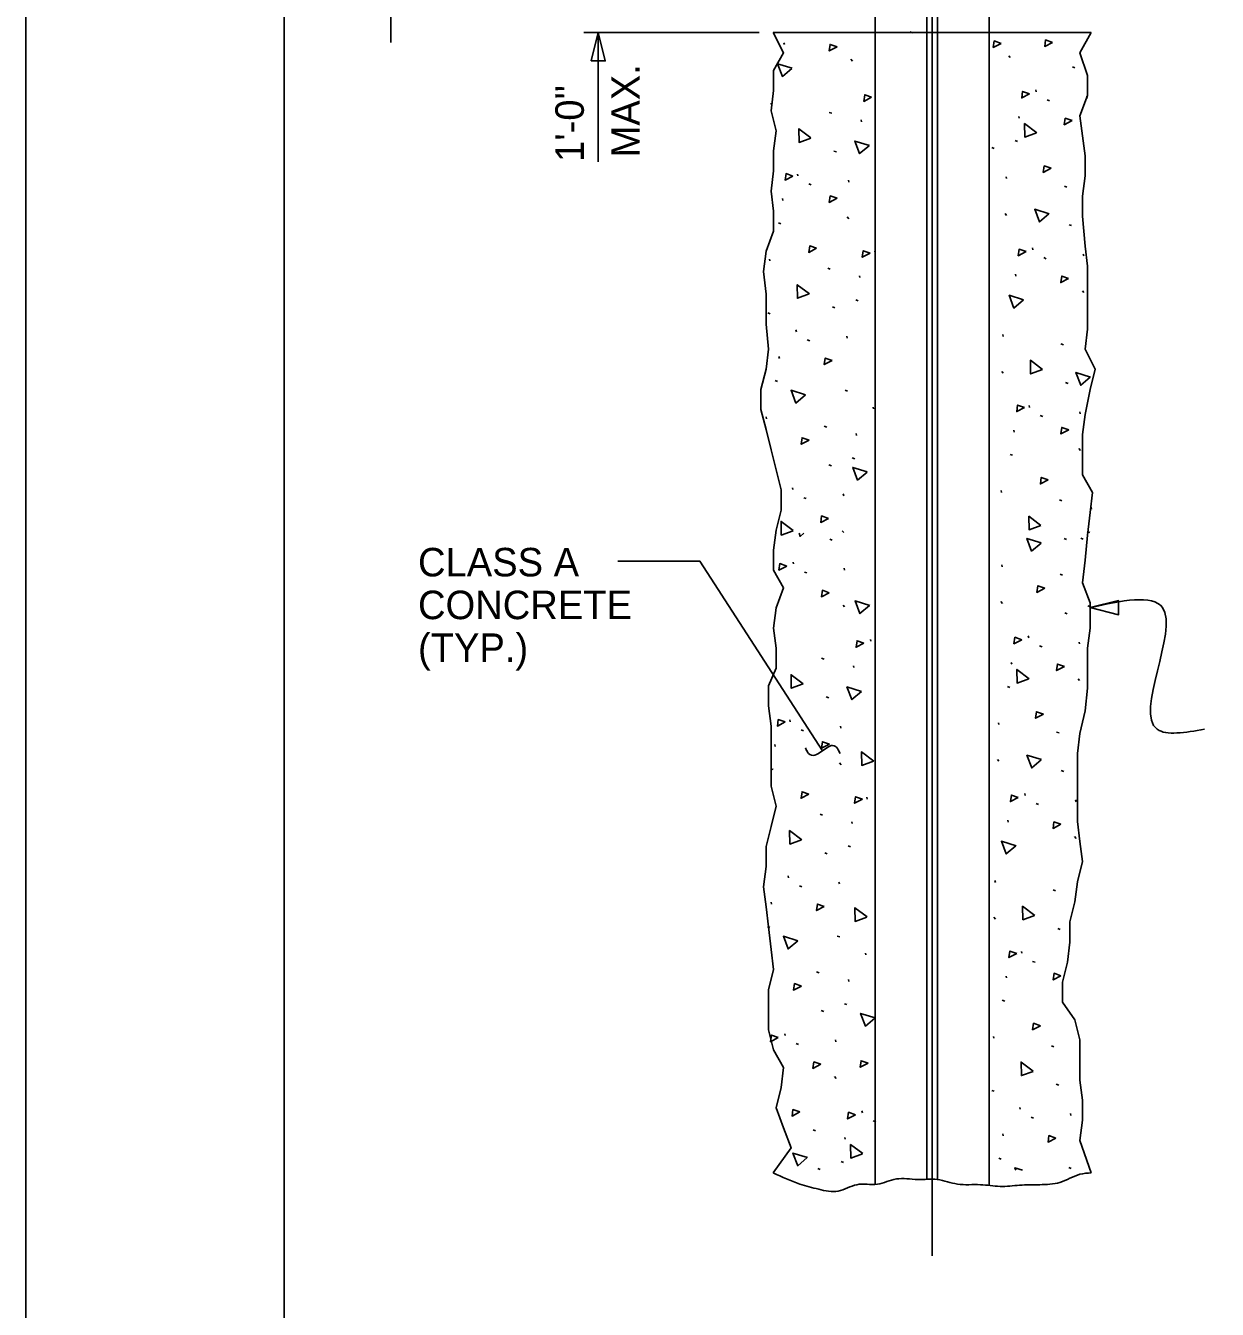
# Model space of a CAD drawing. Extents: x 0 to 71.1, y -3.6 to 56.6.
# Drawn here: x 0 to 10.45, y 20.35 to 31.61 of the extents above; entities that cross this region are included whole.
import ezdxf

# ---------------------------------------------------------------- set-up
doc = ezdxf.new("R2010")
doc.units = 0
for name, color, linetype in [('Arrowhead Terminators CELL', 7, 'Continuous'), ('Auto Dimensioning', 7, 'Continuous'), ('Dimension Lines', 7, 'Continuous'), ('Mis Center Lines', 7, 'Continuous'), ('Mis Object Lines', 7, 'Continuous'), ('Plan Sheet CELL', 7, 'Continuous'), ('Plot Shape CELL', 7, 'Continuous'), ('Structural Steel Lines', 7, 'Continuous'), ('Sup Concrete Girder Lines', 7, 'Continuous'), ('Text', 7, 'Continuous')]:
    doc.layers.add(name, color=color, linetype=linetype)

msp = doc.modelspace()

# ---------------------------------------------------------------- linework, layer by layer
at = {"layer": 'Arrowhead Terminators CELL'}
for p, q in [((6.837, 25.279), (6.847, 25.254)), ((6.946, 25.227), (7.039, 25.287)), ((7.125, 25.261), (7.141, 25.228))]:
    msp.add_line(p, q, dxfattribs=at)
msp.add_lwpolyline([(9.332, 26.508), (9.582, 26.445), (9.582, 26.57)], close=True, dxfattribs=at)
for centre, radius, start, end in [((6.907, 25.275), 0.0622, 199.6199, 309.4188), ((7.072, 25.244), 0.0552, 18.6883, 126.9739)]:
    msp.add_arc(centre, radius, start, end, dxfattribs=at)
at = {"layer": 'Auto Dimensioning'}
for p, q in [((6.43, 31.552), (4.894, 31.552)), ((5.019, 30.417), (5.019, 31.552))]:
    msp.add_line(p, q, dxfattribs=at)
msp.add_lwpolyline([(4.957, 31.302), (5.019, 31.552), (5.082, 31.302)], close=True, dxfattribs=at)
at = {"layer": 'Dimension Lines'}
msp.add_lwpolyline([(6.987, 25.252), (5.912, 26.915), (5.191, 26.915)], dxfattribs=at)
msp.add_spline([(9.332, 26.508), (9.968, 26.508), (9.921, 25.441), (10.335, 25.441)], degree=3, dxfattribs=at)
at = {"layer": 'Mis Center Lines'}
msp.add_line((7.949, 40.906), (7.949, 20.823), dxfattribs=at)
at = {"layer": 'Mis Object Lines'}
msp.add_line((6.555, 31.552), (9.342, 31.552), dxfattribs=at)
for points in [[(3.203, 31.464), (3.203, 32.802), (2.845, 32.966), (3.578, 33.272), (3.203, 33.427), (3.203, 34.052)], [(6.555, 31.552), (6.645, 31.373), (6.557, 31.219), (6.557, 31.042), (6.535, 30.866), (6.579, 30.69), (6.557, 30.514), (6.557, 30.338), (6.535, 30.161), (6.557, 29.985), (6.557, 29.809), (6.491, 29.633), (6.469, 29.457), (6.491, 29.258), (6.491, 28.994), (6.513, 28.774), (6.491, 28.598), (6.447, 28.421), (6.447, 28.245), (6.491, 28.069), (6.535, 27.893), (6.579, 27.717), (6.623, 27.541), (6.623, 27.364), (6.579, 27.188), (6.557, 27.012), (6.557, 26.836), (6.645, 26.682), (6.579, 26.505), (6.557, 26.329), (6.579, 26.153), (6.579, 25.977), (6.513, 25.823), (6.513, 25.646), (6.535, 25.47), (6.535, 25.294), (6.535, 25.118), (6.535, 24.942), (6.579, 24.766), (6.535, 24.589), (6.491, 24.413), (6.491, 24.237), (6.469, 24.061), (6.491, 23.885), (6.513, 23.708), (6.535, 23.51), (6.557, 23.334), (6.513, 23.158), (6.513, 22.982), (6.513, 22.805), (6.557, 22.629), (6.645, 22.475), (6.623, 22.299), (6.579, 22.123), (6.645, 21.946), (6.711, 21.77), (6.555, 21.552)], [(9.342, 31.552), (9.244, 31.373), (9.31, 31.174), (9.31, 30.998), (9.244, 30.822), (9.266, 30.646), (9.288, 30.47), (9.288, 30.294), (9.266, 30.117), (9.266, 29.941), (9.288, 29.677), (9.31, 29.501), (9.31, 29.302), (9.31, 29.126), (9.31, 28.95), (9.288, 28.774), (9.376, 28.598), (9.332, 28.421), (9.288, 28.201), (9.266, 28.025), (9.266, 27.849), (9.266, 27.673), (9.354, 27.519), (9.332, 27.342), (9.31, 27.144), (9.288, 26.924), (9.266, 26.726), (9.332, 26.549), (9.332, 26.329), (9.31, 26.153), (9.31, 25.977), (9.31, 25.801), (9.288, 25.602), (9.244, 25.404), (9.222, 25.228), (9.222, 25.03), (9.222, 24.832), (9.222, 24.633), (9.244, 24.457), (9.266, 24.281), (9.222, 24.105), (9.2, 23.929), (9.156, 23.752), (9.156, 23.576), (9.134, 23.4), (9.09, 23.224), (9.09, 23.048), (9.2, 22.894), (9.244, 22.717), (9.244, 22.541), (9.244, 22.365), (9.266, 22.189), (9.266, 22.013), (9.244, 21.836), (9.342, 21.552)]]:
    msp.add_lwpolyline(points, dxfattribs=at)
msp.add_spline([(6.555, 21.552), (6.787, 21.453), (6.953, 21.408), (7.125, 21.392), (7.286, 21.448), (7.468, 21.453), (7.634, 21.498), (7.821, 21.493), (7.993, 21.493), (8.169, 21.453), (8.371, 21.448), (8.543, 21.433), (8.714, 21.443), (8.891, 21.448), (9.068, 21.468), (9.244, 21.539), (9.342, 21.552)], degree=3, dxfattribs=at)
at = {"layer": 'Plan Sheet CELL'}
msp.add_line((2.266, 1.303), (2.266, 46.453), dxfattribs=at)
at = {"layer": 'Plot Shape CELL'}
msp.add_lwpolyline([(0, 47.3), (71.086, 47.3), (71.086, 0), (0, 0)], close=True, dxfattribs=at)
at = {"layer": 'Structural Steel Lines'}
for p, q in [((8.449, 42.552), (8.449, 31.552)), ((7.902, 40.889), (7.902, 21.494)), ((7.996, 40.923), (7.996, 21.493)), ((7.449, 40.559), (7.449, 31.552)), ((7.449, 31.552), (7.449, 21.451)), ((8.449, 31.552), (8.449, 21.44))]:
    msp.add_line(p, q, dxfattribs=at)
at = {"layer": 'Sup Concrete Girder Lines'}
for p, q in [((7.775, 31.55), (7.753, 31.558)), ((6.648, 31.462), (6.652, 31.445)), ((7.235, 31.317), (7.248, 31.301)), ((8.619, 31.348), (8.632, 31.331)), ((9.199, 31.242), (9.178, 31.25)), ((8.858, 31.048), (8.861, 31.031)), ((8.978, 30.952), (8.957, 30.96)), ((9.304, 30.993), (9.307, 30.977)), ((6.536, 30.933), (6.539, 30.916)), ((7.067, 30.843), (7.046, 30.851)), ((7.325, 30.785), (7.328, 30.769)), ((8.709, 30.815), (8.712, 30.799)), ((7.108, 30.504), (7.087, 30.512)), ((8.492, 30.535), (8.471, 30.543)), ((8.696, 30.595), (8.675, 30.603)), ((6.767, 30.31), (6.77, 30.294)), ((8.597, 30.286), (8.6, 30.27)), ((6.887, 30.215), (6.866, 30.223)), ((7.213, 30.256), (7.216, 30.239)), ((9.128, 30.196), (9.107, 30.204)), ((6.635, 30.095), (6.638, 30.078)), ((8.588, 29.964), (8.601, 29.948)), ((6.622, 29.875), (6.601, 29.883)), ((7.204, 29.934), (7.217, 29.917)), ((9.169, 29.858), (9.148, 29.866)), ((7.444, 29.633), (7.447, 29.617)), ((8.828, 29.664), (8.831, 29.647)), ((9.273, 29.609), (9.277, 29.593)), ((6.522, 29.565), (6.526, 29.549)), ((8.948, 29.568), (8.927, 29.577)), ((7.054, 29.476), (7.033, 29.484)), ((7.312, 29.418), (7.315, 29.402)), ((8.679, 29.431), (8.682, 29.415)), ((9.265, 29.287), (9.278, 29.271)), ((7.299, 29.198), (7.278, 29.206)), ((6.528, 29.084), (6.507, 29.092)), ((7.095, 29.137), (7.074, 29.145)), ((6.754, 28.943), (6.757, 28.927)), ((6.874, 28.848), (6.853, 28.856)), ((7.199, 28.889), (7.202, 28.872)), ((8.566, 28.902), (8.57, 28.886)), ((9.098, 28.812), (9.076, 28.82)), ((6.604, 28.711), (6.608, 28.694)), ((6.592, 28.491), (6.571, 28.499)), ((8.558, 28.58), (8.571, 28.564)), ((9.139, 28.474), (9.117, 28.482)), ((7.205, 28.407), (7.184, 28.415)), ((7.43, 28.266), (7.434, 28.25)), ((8.797, 28.28), (8.801, 28.264)), ((6.492, 28.182), (6.495, 28.165)), ((8.918, 28.185), (8.896, 28.193)), ((9.243, 28.225), (9.246, 28.209)), ((7.024, 28.092), (7.002, 28.1)), ((7.281, 28.034), (7.285, 28.018)), ((8.665, 28.064), (8.668, 28.048)), ((7.269, 27.814), (7.247, 27.822)), ((8.653, 27.844), (8.631, 27.852)), ((9.235, 27.903), (9.248, 27.887)), ((7.064, 27.753), (7.043, 27.761)), ((6.723, 27.559), (6.727, 27.543)), ((6.844, 27.464), (6.822, 27.472)), ((7.169, 27.505), (7.172, 27.488)), ((8.553, 27.535), (8.556, 27.519)), ((9.084, 27.445), (9.063, 27.453)), ((9.342, 27.388), (9.345, 27.371)), ((7.16, 27.183), (7.174, 27.166)), ((9.329, 27.167), (9.308, 27.176)), ((7.071, 27.101), (7.05, 27.109)), ((9.125, 27.107), (9.104, 27.115)), ((9.272, 27.109), (9.251, 27.117)), ((6.73, 26.907), (6.733, 26.891)), ((6.85, 26.812), (6.829, 26.82)), ((7.175, 26.853), (7.179, 26.836)), ((8.559, 26.883), (8.562, 26.867)), ((9.091, 26.793), (9.069, 26.801)), ((7.167, 26.53), (7.18, 26.514)), ((8.551, 26.561), (8.564, 26.544)), ((9.131, 26.455), (9.11, 26.463)), ((9.336, 26.515), (9.314, 26.523)), ((7.406, 26.23), (7.41, 26.214)), ((8.79, 26.261), (8.794, 26.244)), ((8.911, 26.165), (8.889, 26.173)), ((9.236, 26.206), (9.239, 26.19)), ((7, 26.056), (6.978, 26.064)), ((8.641, 26.028), (8.645, 26.012)), ((7.257, 25.998), (7.261, 25.982)), ((8.629, 25.808), (8.607, 25.816)), ((9.228, 25.884), (9.241, 25.868)), ((7.041, 25.717), (7.019, 25.725)), ((6.699, 25.523), (6.703, 25.507)), ((7.145, 25.469), (7.148, 25.452)), ((8.529, 25.499), (8.532, 25.483)), ((6.82, 25.428), (6.798, 25.436)), ((9.06, 25.409), (9.039, 25.417)), ((6.567, 25.308), (6.57, 25.291)), ((7.136, 25.147), (7.15, 25.13)), ((8.52, 25.177), (8.533, 25.161)), ((6.554, 25.088), (6.533, 25.096)), ((9.101, 25.071), (9.08, 25.079)), ((8.76, 24.877), (8.763, 24.86)), ((7.376, 24.846), (7.379, 24.83)), ((8.88, 24.781), (8.859, 24.79)), ((9.206, 24.822), (9.209, 24.806)), ((6.986, 24.689), (6.965, 24.697)), ((7.244, 24.631), (7.247, 24.615)), ((8.611, 24.644), (8.614, 24.628)), ((9.197, 24.5), (9.21, 24.484)), ((7.027, 24.35), (7.006, 24.358)), ((7.231, 24.411), (7.21, 24.419)), ((6.686, 24.156), (6.689, 24.14)), ((7.131, 24.102), (7.135, 24.085)), ((8.498, 24.115), (8.502, 24.099)), ((6.806, 24.061), (6.785, 24.069)), ((9.03, 24.025), (9.009, 24.033)), ((6.537, 23.924), (6.54, 23.907)), ((8.49, 23.793), (8.503, 23.777)), ((6.524, 23.704), (6.503, 23.712)), ((9.071, 23.687), (9.05, 23.695)), ((7.137, 23.62), (7.116, 23.628)), ((7.363, 23.479), (7.366, 23.463)), ((8.73, 23.493), (8.733, 23.477)), ((6.956, 23.305), (6.935, 23.313)), ((8.85, 23.398), (8.829, 23.406)), ((7.213, 23.247), (7.217, 23.231)), ((8.597, 23.277), (8.601, 23.261)), ((6.997, 22.966), (6.975, 22.974)), ((7.201, 23.027), (7.18, 23.035)), ((8.585, 23.057), (8.563, 23.065)), ((6.656, 22.772), (6.659, 22.756)), ((8.485, 22.748), (8.488, 22.732)), ((6.776, 22.677), (6.755, 22.685)), ((7.101, 22.718), (7.104, 22.701)), ((9.016, 22.658), (8.995, 22.666)), ((7.093, 22.396), (7.106, 22.379)), ((9.057, 22.32), (9.036, 22.328)), ((8.491, 22.267), (8.47, 22.275)), ((7.332, 22.096), (7.336, 22.079)), ((8.716, 22.126), (8.72, 22.11)), ((9.162, 22.071), (9.165, 22.055)), ((7.453, 22), (7.431, 22.008)), ((8.836, 22.031), (8.815, 22.039)), ((6.925, 21.921), (6.904, 21.929)), ((7.183, 21.863), (7.186, 21.847)), ((8.567, 21.893), (8.57, 21.877)), ((7.171, 21.643), (7.149, 21.651)), ((8.554, 21.673), (8.533, 21.681)), ((6.966, 21.582), (6.945, 21.59)), ((9.168, 21.59), (9.146, 21.598))]:
    msp.add_line(p, q, dxfattribs=at)
for points in [[(7.114, 31.425), (7.053, 31.447), (7.045, 31.39), (7.114, 31.425)], [(8.552, 31.456), (8.492, 31.477), (8.483, 31.42), (8.552, 31.456)], [(9.004, 31.465), (8.943, 31.487), (8.935, 31.429), (9.004, 31.465)], [(6.72, 31.238), (6.592, 31.277), (6.635, 31.166), (6.718, 31.236)], [(7.417, 30.983), (7.357, 31.005), (7.349, 30.947), (7.417, 30.983)], [(8.801, 31.014), (8.741, 31.035), (8.733, 30.978), (8.801, 31.014)], [(8.865, 30.672), (8.758, 30.753), (8.76, 30.634), (8.863, 30.671)], [(9.175, 30.779), (9.114, 30.8), (9.106, 30.743), (9.175, 30.779)], [(6.885, 30.627), (6.779, 30.707), (6.781, 30.588), (6.883, 30.626)], [(7.397, 30.561), (7.269, 30.6), (7.312, 30.489), (7.395, 30.559)], [(6.727, 30.293), (6.667, 30.314), (6.658, 30.257), (6.727, 30.293)], [(8.99, 30.361), (8.93, 30.382), (8.922, 30.325), (8.99, 30.361)], [(7.115, 30.098), (7.054, 30.119), (7.046, 30.062), (7.115, 30.098)], [(8.974, 29.962), (8.847, 30.001), (8.889, 29.89), (8.972, 29.96)], [(6.935, 29.659), (6.875, 29.68), (6.866, 29.623), (6.935, 29.659)], [(7.404, 29.616), (7.343, 29.637), (7.335, 29.58), (7.404, 29.616)], [(8.771, 29.63), (8.71, 29.651), (8.702, 29.594), (8.771, 29.63)], [(9.144, 29.395), (9.084, 29.416), (9.075, 29.359), (9.144, 29.395)], [(6.872, 29.26), (6.765, 29.34), (6.767, 29.221), (6.87, 29.259)], [(8.75, 29.207), (8.623, 29.247), (8.665, 29.135), (8.749, 29.206)], [(7.07, 28.675), (7.01, 28.696), (7.001, 28.639), (7.07, 28.675)], [(8.916, 28.596), (8.809, 28.677), (8.811, 28.558), (8.914, 28.595)], [(9.335, 28.53), (9.208, 28.57), (9.25, 28.458), (9.334, 28.529)], [(6.838, 28.374), (6.711, 28.414), (6.753, 28.302), (6.837, 28.373)], [(8.757, 28.263), (8.697, 28.284), (8.689, 28.227), (8.757, 28.263)], [(9.145, 28.067), (9.084, 28.089), (9.076, 28.031), (9.145, 28.067)], [(6.869, 27.977), (6.808, 27.998), (6.8, 27.941), (6.869, 27.977)], [(7.379, 27.698), (7.252, 27.737), (7.294, 27.626), (7.377, 27.696)], [(8.965, 27.629), (8.905, 27.65), (8.897, 27.593), (8.965, 27.629)], [(6.73, 27.184), (6.623, 27.264), (6.625, 27.145), (6.728, 27.183)], [(7.04, 27.291), (6.979, 27.312), (6.971, 27.255), (7.04, 27.291)], [(8.902, 27.229), (8.796, 27.31), (8.798, 27.191), (8.9, 27.228)], [(6.781, 27.16), (6.791, 27.133), (6.823, 27.16)], [(8.905, 27.076), (8.778, 27.115), (8.82, 27.004), (8.904, 27.074)], [(6.673, 26.873), (6.612, 26.894), (6.604, 26.837), (6.673, 26.873)], [(8.936, 26.678), (8.875, 26.7), (8.867, 26.642), (8.936, 26.678)], [(7.046, 26.638), (6.986, 26.66), (6.977, 26.603), (7.046, 26.638)], [(7.4, 26.528), (7.272, 26.567), (7.315, 26.456), (7.398, 26.526)], [(8.733, 26.227), (8.673, 26.248), (8.665, 26.191), (8.733, 26.227)], [(7.35, 26.196), (7.289, 26.218), (7.281, 26.16), (7.35, 26.196)], [(9.107, 25.992), (9.046, 26.013), (9.038, 25.956), (9.107, 25.992)], [(6.818, 25.84), (6.711, 25.92), (6.713, 25.801), (6.816, 25.839)], [(8.797, 25.885), (8.691, 25.966), (8.692, 25.847), (8.795, 25.884)], [(7.329, 25.774), (7.201, 25.813), (7.244, 25.702), (7.327, 25.772)], [(8.923, 25.574), (8.862, 25.595), (8.854, 25.538), (8.923, 25.574)], [(6.659, 25.506), (6.599, 25.527), (6.591, 25.47), (6.659, 25.506)], [(7.047, 25.311), (6.986, 25.332), (6.978, 25.275), (7.047, 25.311)], [(7.435, 25.163), (7.328, 25.243), (7.33, 25.124), (7.433, 25.162)], [(8.906, 25.175), (8.779, 25.214), (8.821, 25.103), (8.905, 25.173)], [(6.867, 24.872), (6.807, 24.893), (6.799, 24.836), (6.867, 24.872)], [(7.336, 24.829), (7.276, 24.85), (7.267, 24.793), (7.336, 24.829)], [(8.703, 24.843), (8.643, 24.864), (8.634, 24.807), (8.703, 24.843)], [(6.804, 24.473), (6.698, 24.553), (6.7, 24.434), (6.802, 24.472)], [(9.076, 24.608), (9.016, 24.629), (9.008, 24.572), (9.076, 24.608)], [(8.683, 24.42), (8.555, 24.46), (8.598, 24.348), (8.681, 24.419)], [(7.002, 23.888), (6.942, 23.909), (6.934, 23.852), (7.002, 23.888)], [(7.377, 23.796), (7.27, 23.876), (7.272, 23.757), (7.375, 23.795)], [(8.848, 23.809), (8.741, 23.89), (8.743, 23.771), (8.846, 23.808)], [(6.77, 23.587), (6.643, 23.627), (6.685, 23.515), (6.769, 23.586)], [(8.69, 23.476), (8.629, 23.497), (8.621, 23.44), (8.69, 23.476)], [(9.077, 23.28), (9.017, 23.302), (9.009, 23.244), (9.077, 23.28)], [(6.801, 23.19), (6.741, 23.211), (6.732, 23.154), (6.801, 23.19)], [(7.447, 22.911), (7.32, 22.95), (7.362, 22.839), (7.446, 22.909)], [(8.898, 22.842), (8.837, 22.863), (8.829, 22.806), (8.898, 22.842)], [(6.599, 22.738), (6.538, 22.76), (6.53, 22.702), (6.599, 22.738)], [(6.972, 22.504), (6.911, 22.525), (6.903, 22.468), (6.972, 22.504)], [(7.386, 22.513), (7.325, 22.535), (7.317, 22.477), (7.386, 22.513)], [(8.834, 22.442), (8.728, 22.523), (8.73, 22.404), (8.832, 22.441)], [(6.788, 22.086), (6.727, 22.107), (6.719, 22.05), (6.788, 22.086)], [(7.275, 22.061), (7.215, 22.083), (7.207, 22.025), (7.275, 22.061)], [(9.033, 21.857), (8.972, 21.878), (8.964, 21.821), (9.033, 21.857)], [(6.855, 21.686), (6.727, 21.725), (6.77, 21.614), (6.853, 21.685)], [(7.339, 21.72), (7.232, 21.8), (7.234, 21.681), (7.337, 21.719)], [(8.741, 21.576), (8.673, 21.596), (8.681, 21.576)]]:
    msp.add_lwpolyline(points, dxfattribs=at)

# ---------------------------------------------------------------- texts
at = {"layer": 'Auto Dimensioning'}
msp.add_text("1'-0''", height=0.25, rotation=90, dxfattribs=at).set_placement((4.894, 30.417))
at = {"layer": 'Text'}
msp.add_text('MAX.', height=0.25, rotation=90, dxfattribs=at).set_placement((5.384, 30.456))
for s, p in [('CLASS A', (3.44, 26.782)), ('CONCRETE', (3.44, 26.407)), ('(TYP.)', (3.44, 26.032))]:
    msp.add_text(s, height=0.25, dxfattribs=at).set_placement(p)

doc.saveas('drawing.dxf')
